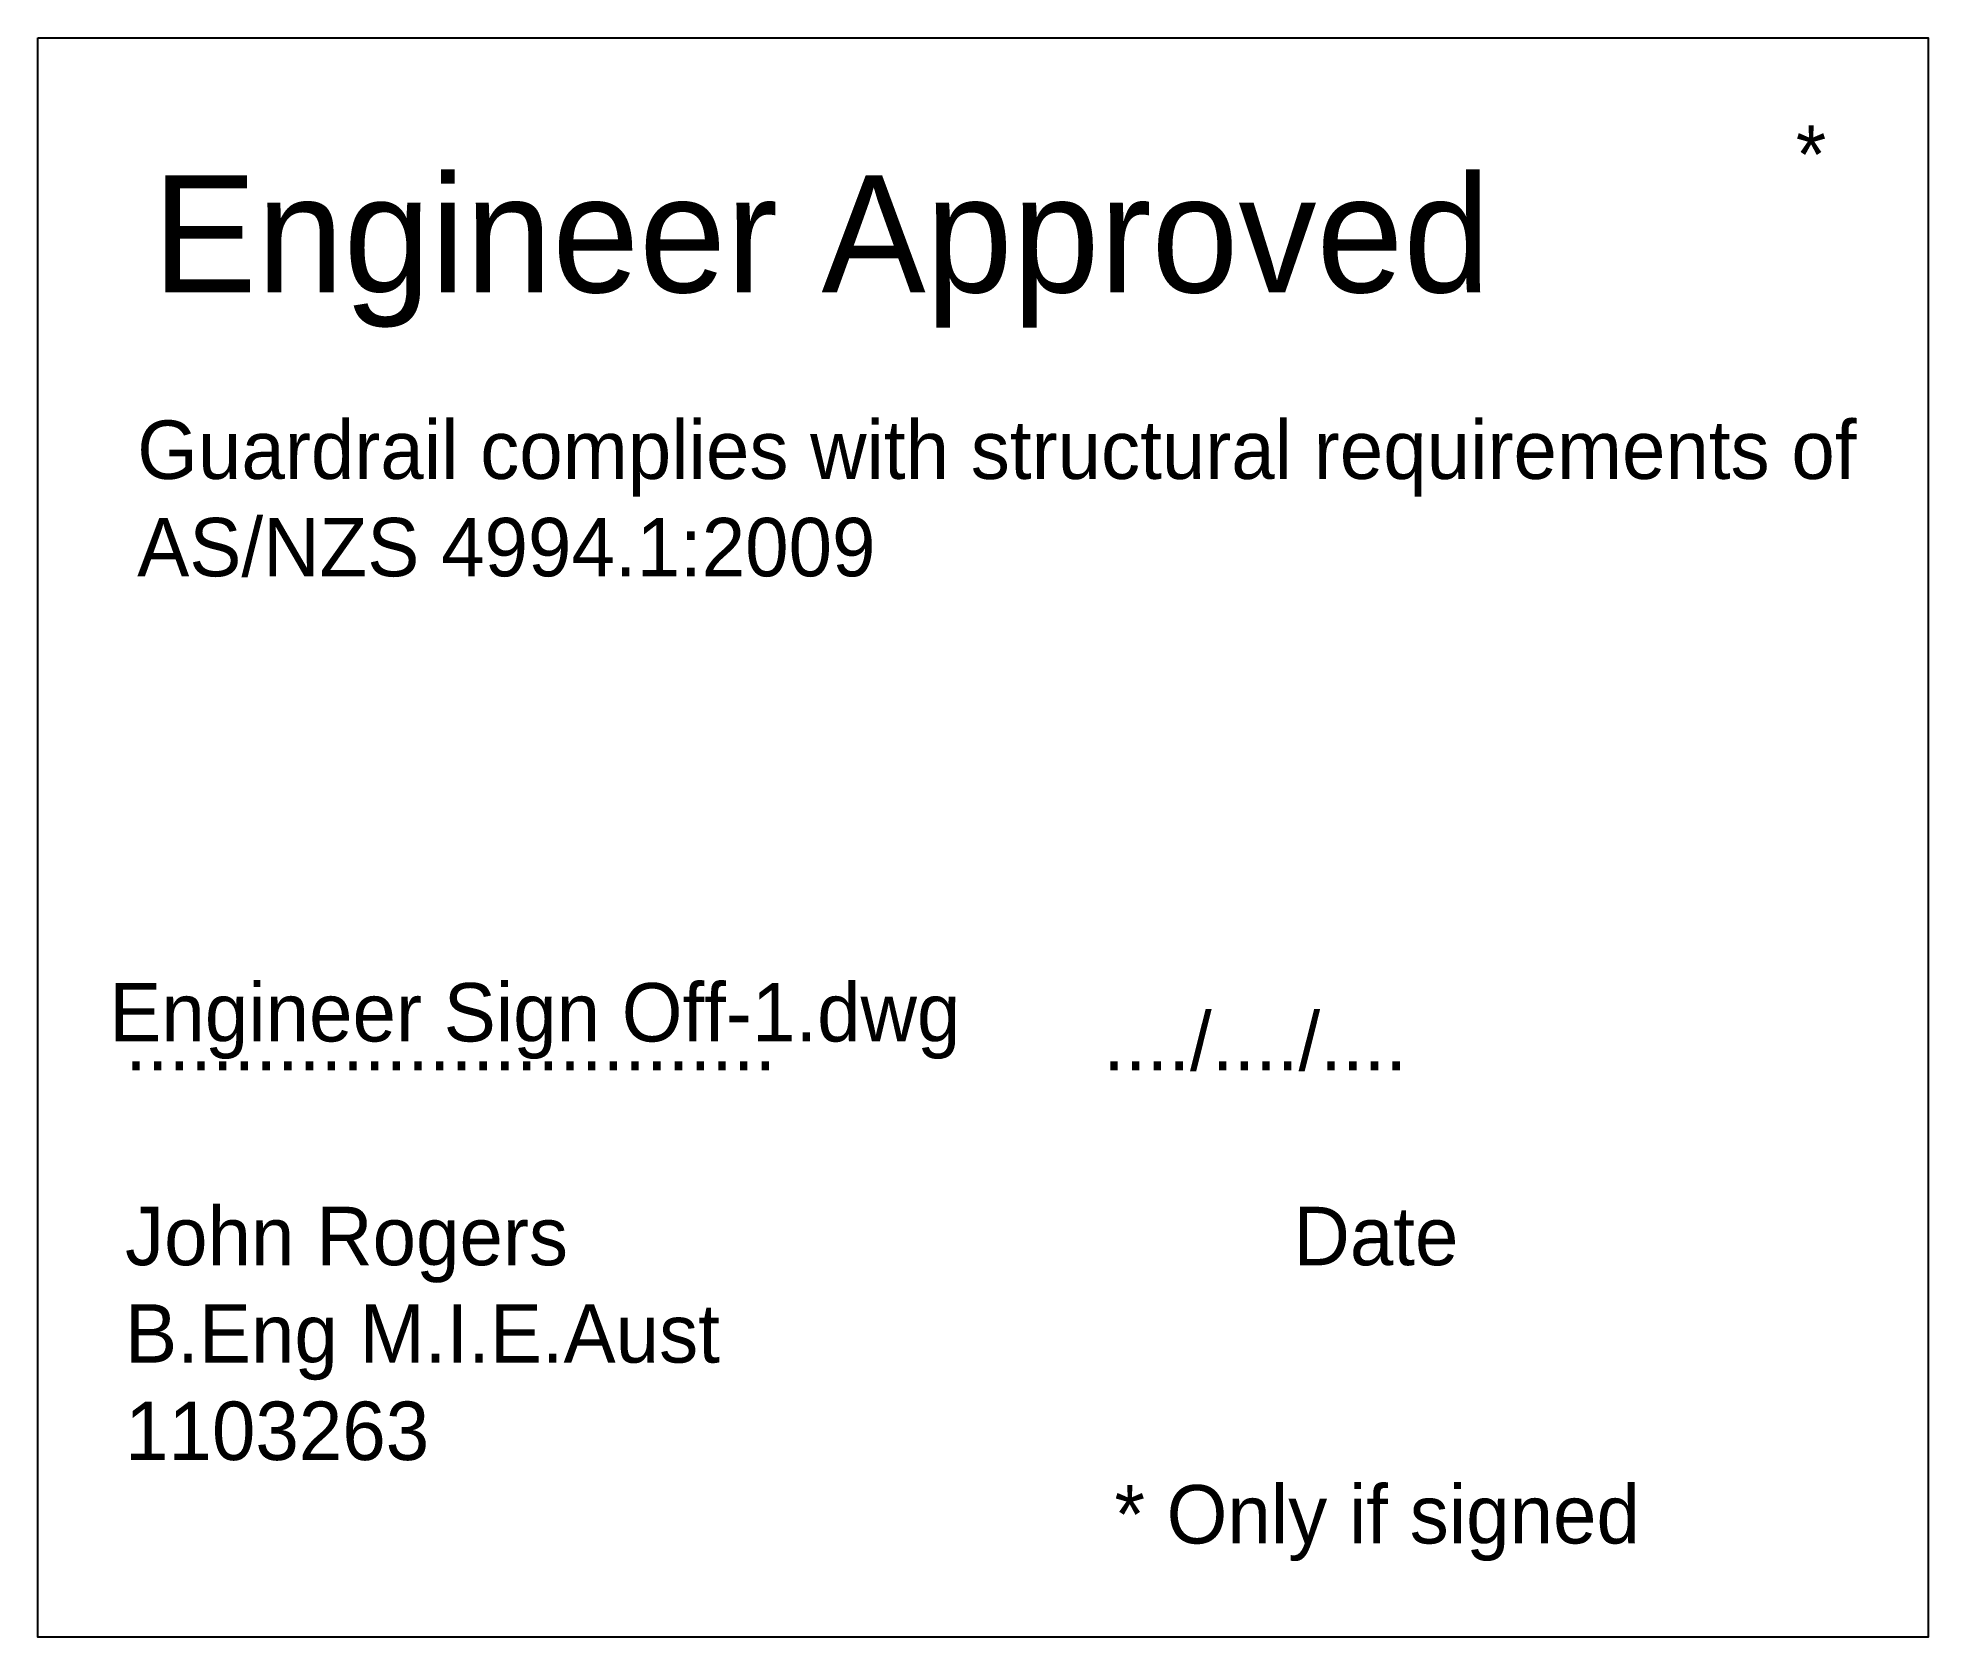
# Model space of a CAD drawing. Header units: millimetres. Extents: x 29867 to 37956, y -2620 to 4223.
import ezdxf

# ---------------------------------------------------------------- set-up
doc = ezdxf.new("R2010")
doc.units = ezdxf.units.MM
doc.layers.get('0').update_dxf_attribs({"linetype": 'CONTINUOUS'})
doc.styles.add('ARCH', font='archd.shx', dxfattribs={"height": 250})

# ---------------------------------------------------------------- blocks, each defined once
blk = doc.blocks.new('Engineer Approval - Guardrail')
blk.add_lwpolyline([(29866.5, 4222.6), (37956.2, 4222.6), (37956.2, -2620.2), (29866.5, -2620.2)], close=True)
at = {"attachment_point": 1, "style": 'ARCH'}
for s, insert, char_height, width in [('*', (37389.8, 3848.8), 250, 414.854), ('\\pi146.48;Engineer Approved', (30211.4, 3633.6), 500, 7197.723), ('Guardrail complies with structural requirements of AS/NZS 4994.1:2009', (30291.9, 2585.3), 250, 8006.146), ('..............................^I^I  ..../..../....^J\\PJohn Rogers^I^I^I^IDate\\PB.Eng M.I.E.Aust^J1103263', (30239.9, 54.7), 250, 7965.203), ('* Only if signed', (34474.2, -1969.3), 250, 3090.665)]:
    blk.add_mtext(s, dxfattribs=dict(at, insert=insert, char_height=char_height, width=width))
at = {"insert": (30172.4, 178.5), "char_height": 250, "attachment_point": 1, "style": 'ARCH'}
blk.add_mtext('{\\C254;Engineer Sign Off-1.dwg}', dxfattribs=at)

msp = doc.modelspace()

# ---------------------------------------------------------------- block references
msp.add_blockref('Engineer Approval - Guardrail', (0, 0))

doc.saveas('drawing.dxf')
